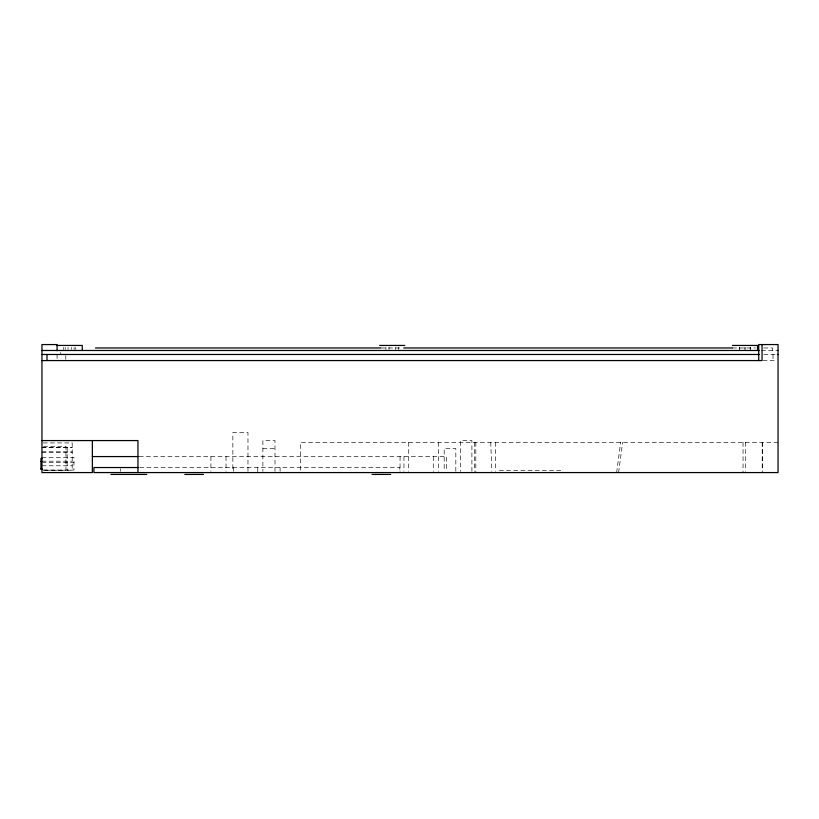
<?xml version="1.0" encoding="UTF-8"?>
<svg xmlns="http://www.w3.org/2000/svg" width="819" height="819" viewBox="0 0 819 819"><rect width="100%" height="100%" fill="white"/><g stroke="black" fill="none" stroke-linecap="round" stroke-linejoin="round"><path stroke-width="0.61" stroke-dasharray="4.09 3.07" d="M616.646 472.573L620.679 442.332M618.601 472.573L622.624 442.332M381.316 347.962L402.426 347.962M732.432 347.962L755.476 347.962M763.748 347.962L772.532 347.962L772.532 350.481M761.516 350.481L777.364 350.481M763.84 354.484L775.327 354.484M762.96 360.565L775.736 360.565M778.05 442.332L300.542 442.332L300.542 471.314M43.212 442.925L72.195 442.925L72.195 470.219L43.212 470.219L65.95 470.321L65.95 446.324L43.212 446.324M41.953 447.43L72.195 447.43M41.953 447.481L72.195 447.471M262.889 448.577L274.989 448.577M41.953 452.006L72.195 452.047M41.953 452.068L72.195 452.057M139.23 456.572L446.488 456.572L446.488 471.345M41.953 457.452L73.956 457.452L73.956 470.055L41.953 470.055M41.953 461.199L72.195 461.199M41.953 462.5L73.956 462.5M41.953 465.776L72.195 465.776M139.619 467.536L399.795 467.536L399.795 471.314M499.355 470.577L562.95 470.577M490.735 442.332L491.82 471.314M773.013 354.484L773.013 360.565M762.335 442.332L762.335 471.314M762.213 442.332L762.213 471.314M750.634 347.44L750.634 349.437M750.173 347.44L750.173 349.437M745.423 347.44L745.423 349.437M745.29 442.332L745.29 471.314M744.502 347.44L744.502 349.437M743.048 442.332L743.048 472.573M739.752 347.44L739.752 349.437M739.291 347.44L739.291 349.437M495.546 442.332L495.546 471.314M475.819 442.332L475.819 472.573M474.385 442.332L474.385 471.314M471.908 471.345L471.908 440.571L460.606 440.571L460.606 471.345M455.825 471.314L455.825 448.577L444.185 448.577L444.185 471.314M438.574 442.332L438.574 471.314M433.271 456.572L433.271 471.345M408.722 442.332L408.722 471.314M403.962 456.572L403.962 471.345M400.051 456.572L400.051 471.345M398.515 347.44L398.515 349.437M395.372 347.44L395.372 349.437M389.066 347.44L389.066 349.437M385.923 347.44L385.923 349.437M280.098 467.536L280.098 471.314M274.989 471.345L274.989 440.571L262.889 440.571L262.889 471.345M257.78 467.536L257.78 472.573M247.973 471.314L247.973 432.575L232.852 432.575L232.852 471.314M233.476 467.536L233.476 471.314M226.024 456.572L226.024 471.314M210.903 456.572L210.903 471.314M120.352 468.796L120.352 471.314M75.747 347.44L75.747 349.437M74.12 347.44L74.12 349.437M71.294 347.44L71.294 349.437M68.028 347.44L68.028 349.437M67.148 447.379L67.148 470.219M65.786 355.702L65.786 359.346M65.203 347.44L65.203 349.437M63.575 347.44L63.575 349.437M60.749 352.477L60.749 354.484M57.074 354.402L57.074 359.326"/><path stroke-width="1.23" d="M57.064 345.444L82.258 345.444L82.258 350.481M379.617 345.444L404.821 345.444M732.391 345.444L757.524 345.444L757.524 350.481M95.475 347.962L380.763 347.962M403.706 347.962L732.565 347.962M41.953 350.481L759.213 350.481M777.364 350.481L778.05 350.481M41.953 354.484L759.213 354.484M777.364 354.484L778.05 354.484M41.953 360.565L762.049 360.565L762.049 344.564M41.953 440.571L137.961 440.571L137.961 472.573M92.352 456.572L137.961 456.572M41.953 458.486L40.95 458.384L40.95 469.133L41.953 469.133M40.95 461.568L41.953 461.568M138.37 467.536L93.909 467.536L93.909 472.573L778.05 472.573L778.05 344.564L758.732 344.564L758.732 360.565M40.95 469.021L41.953 469.021M110.923 474.436L146.816 474.436M184.787 474.436L203.44 474.436M372.051 474.436L390.704 474.436M92.352 440.571L92.352 472.573L41.953 472.573L41.953 344.564L57.074 344.564L57.074 350.716M46.99 354.484L46.99 360.565"/></g></svg>
